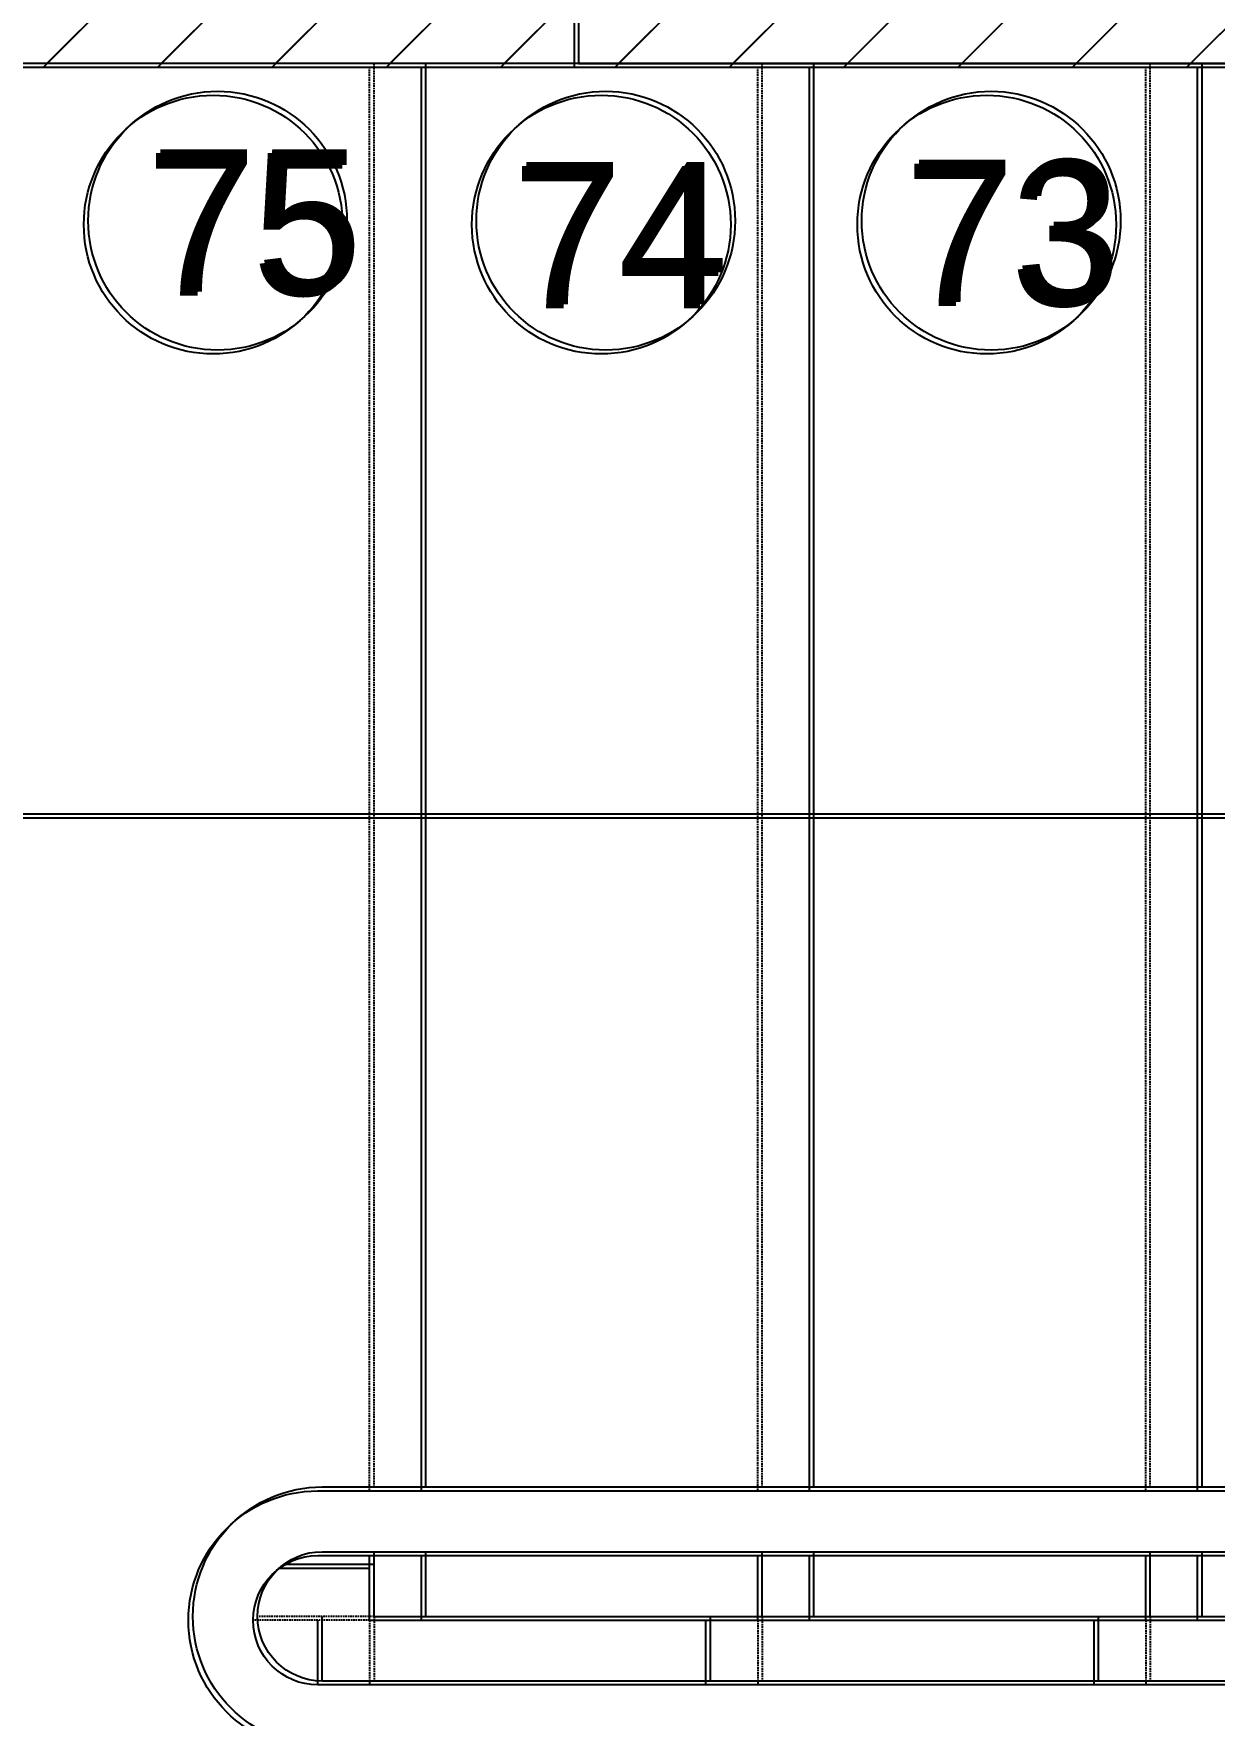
# Model space of a CAD drawing. Header units: inches. Extents: x 4821 to 127877, y 58012 to 433683.
# Drawn here: x 31148 to 32061, y 87827 to 89127 of the extents above; entities that cross this region are included whole.
import ezdxf

# ---------------------------------------------------------------- set-up
doc = ezdxf.new("R2010")
doc.units = ezdxf.units.IN
doc.header["$MEASUREMENT"] = 0
doc.linetypes.add('HIDDEN', pattern=[9.525, 6.35, -3.175])
for name, color, linetype in [('A-DETL', 1, 'Continuous'), ('A-HND', 40, 'Continuous'), ('A-STP', 11, 'Continuous'), ('A-STP-HID', 191, 'HIDDEN'), ('A-WAL-CMU', 7, 'Continuous'), ('COL FISRT$0$COL GROUND$0$Cloums$0$A-COL-HAT', 8, 'Continuous'), ('COL FISRT$0$COL GROUND$0$Cloums$0$A-COL-RFC', 210, 'Continuous')]:
    doc.layers.add(name, color=color, linetype=linetype)
doc.styles.add('Xarab', font='xarab.shx')

# ---------------------------------------------------------------- blocks, each defined once
blk = doc.blocks.new('COL FISRT')
at = {"layer": 'COL FISRT$0$COL GROUND$0$Cloums$0$A-COL-HAT'}
h = blk.add_hatch(dxfattribs=at)
h.set_pattern_fill('ANSI31', color=256, scale=500)
h.set_pattern_definition([(45, (1133291.507, -1550303.88), (-44.19417, 44.19417), [])])
h.paths.add_polyline_path([(1146277.9, -1522172), (1146277.9, -1520122), (1142477.9, -1520122), (1142477.9, -1522172), (1142177.9, -1522172), (1142177.9, -1522165.9), (1142180, -1517122), (1149727.9, -1517122), (1149727.9, -1520072), (1149427.9, -1520072), (1149427.9, -1517422), (1142480.1, -1517422), (1142477.9, -1519822), (1146577.9, -1519822), (1146577.9, -1522172)])
at = {"layer": 'COL FISRT$0$COL GROUND$0$Cloums$0$A-COL-RFC', "linetype": 'Continuous', "elevation": 0}
blk.add_lwpolyline([(1142177.9, -1522172), (1142177.9, -1517122.1), (1142471.9, -1517122), (1149727.9, -1517122), (1149727.9, -1520072), (1149427.9, -1520072), (1149427.9, -1517422), (1142477.9, -1517422), (1142477.9, -1519822), (1146577.9, -1519822), (1146577.9, -1522172), (1146277.9, -1522172), (1146277.9, -1520122), (1142477.9, -1520122), (1142477.9, -1522172), (1142177.9, -1522172)], dxfattribs=at)
blk = doc.blocks.new('FIRST SLAB EDGE')
at = {"layer": 'A-WAL-CMU'}
for p in [(1144633.6, -1721438.6), (1147867.7, -1721738.6)]:
    blk.add_line(p, (1144633.6, -1721738.6), dxfattribs=at)

msp = doc.modelspace()

# ---------------------------------------------------------------- linework, layer by layer
at = {"layer": 'A-DETL'}
for points in [[(32387.4, 88520.9), (30825.7, 88520.9), (30825.7, 87320.9), (35567.6, 87320.9)], [(32390.8, 88523.9), (30829.1, 88523.9), (30829.1, 87323.9), (35571, 87323.9)]]:
    msp.add_lwpolyline(points, dxfattribs=at)
at = {"layer": 'A-HND', "ltscale": 0.2, "elevation": 0}
for points in [[(32585.4, 88003.9), (35611, 88003.9, -1), (35611, 87803.9), (31371, 87803.9, -1), (31371, 88003.9), (32544.6, 88003.9)], [(32582, 88000.9), (35607.6, 88000.9, -1), (35607.6, 87800.9), (31367.6, 87800.9, -1), (31367.6, 88000.9), (32541.2, 88000.9)], [(32582, 87950.9), (35607.6, 87950.9, -1), (35607.6, 87850.9), (31367.6, 87850.9, -1), (31367.6, 87950.9), (32541.2, 87950.9)], [(32585.4, 87953.9), (35611, 87953.9, -1), (35611, 87853.9), (31371, 87853.9, -1), (31371, 87953.9), (32544.6, 87953.9)]]:
    msp.add_lwpolyline(points, format="xyb", dxfattribs=at)
at = {"layer": 'A-STP', "ltscale": 0.2}
for p, q in [((31367.6, 87850.9, 0), (31367.6, 87900.9, 0)), ((31371, 87853.9, 0), (31371, 87903.9, 0)), ((31407.6, 87900.9, 0), (35647.6, 87900.9, 0)), ((31411, 87903.9, 0), (35651, 87903.9, 0)), ((31667.6, 87850.9, 0), (31667.6, 87900.9, 0)), ((31671, 87853.9, 0), (31671, 87903.9, 0)), ((31967.6, 87850.9, 0), (31967.6, 87900.9, 0)), ((31971, 87853.9, 0), (31971, 87903.9, 0))]:
    msp.add_line(p, q, dxfattribs=at)
at = {"layer": 'A-STP-HID', "color": 8, "ltscale": 0.2}
for p, q in [((31407.6, 88000.9, 0), (31407.6, 89100.9, 0)), ((31411, 88003.9, 0), (31411, 89103.9, 0)), ((31707.6, 88000.9, 0), (31707.6, 89100.9, 0)), ((31711, 88003.9, 0), (31711, 89103.9, 0)), ((32007.6, 88000.9, 0), (32007.6, 89100.9, 0)), ((32011, 88003.9, 0), (32011, 89103.9, 0))]:
    msp.add_line(p, q, dxfattribs=at)
at = {"layer": 'A-STP-HID', "color": 8, "linetype": 'Continuous', "ltscale": 0.2}
for p, q in [((31447.6, 88000.9, 0), (31447.6, 89100.9, 0)), ((31451, 88003.9, 0), (31451, 89103.9, 0)), ((31747.6, 88000.9, 0), (31747.6, 89100.9, 0)), ((31751, 88003.9, 0), (31751, 89103.9, 0)), ((32047.6, 88000.9, 0), (32047.6, 89100.9, 0)), ((32051, 88003.9, 0), (32051, 89103.9, 0)), ((31407.6, 87900.9, 0), (31407.6, 87950.9, 0)), ((31411, 87903.9, 0), (31411, 87953.9, 0)), ((31447.6, 87900.9, 0), (31447.6, 87950.9, 0)), ((31451, 87903.9, 0), (31451, 87953.9, 0)), ((31707.6, 87900.9, 0), (31707.6, 87950.9, 0)), ((31711, 87903.9, 0), (31711, 87953.9, 0)), ((31747.6, 87900.9, 0), (31747.6, 87950.9, 0)), ((31751, 87903.9, 0), (31751, 87953.9, 0)), ((32007.6, 87900.9, 0), (32007.6, 87950.9, 0)), ((32011, 87903.9, 0), (32011, 87953.9, 0)), ((32047.6, 87900.9, 0), (32047.6, 87950.9, 0)), ((32051, 87903.9, 0), (32051, 87953.9, 0))]:
    msp.add_line(p, q, dxfattribs=at)
at = {"layer": 'A-STP-HID', "ltscale": 0.2}
for p, q in [((31407.6, 87900.9, 0), (31317.6, 87900.9, 0)), ((31411, 87903.9, 0), (31321, 87903.9, 0)), ((31407.6, 87900.9, 0), (31407.6, 87850.9, 0)), ((31411, 87903.9, 0), (31411, 87853.9, 0)), ((31707.6, 87900.9, 0), (31707.6, 87850.9, 0)), ((31711, 87903.9, 0), (31711, 87853.9, 0)), ((32007.6, 87900.9, 0), (32007.6, 87850.9, 0)), ((32011, 87903.9, 0), (32011, 87853.9, 0))]:
    msp.add_line(p, q, dxfattribs=at)
at = {"layer": 'A-STP-HID', "color": 8, "linetype": 'Continuous', "ltscale": 0.2, "elevation": 0}
for points in [[(31407.6, 87900.9), (31407.6, 87940.9), (31337.6, 87940.9)], [(31411, 87903.9), (31411, 87943.9), (31341, 87943.9)]]:
    msp.add_lwpolyline(points, dxfattribs=at)
at = {"layer": 'A-STP-HID', "color": 8, "linetype": 'Continuous', "ltscale": 0.2}
for centre in [(31290.1, 88982.5, 0), (31590.1, 88982.5, 0), (31888, 88982.5, 0), (31286.7, 88979.5, 0), (31586.7, 88979.5, 0), (31884.6, 88979.5, 0)]:
    msp.add_circle(centre, 100, dxfattribs=at)
at = {"layer": 'A-WAL-CMU'}
for p, q in [((36954.8, 89100.9, 0), (30004.3, 89100.9, 0)), ((36954.8, 89100.9, 0), (30004.3, 89100.9, 0)), ((36958.2, 89103.9, 0), (30007.7, 89103.9, 0)), ((36958.2, 89103.9, 0), (30007.7, 89103.9, 0))]:
    msp.add_line(p, q, dxfattribs=at)

# ---------------------------------------------------------------- block references
for name, p in [('FIRST SLAB EDGE', (-1113068, 1810839.4, 0)), ('FIRST SLAB EDGE', (-1113064.6, 1810842.4, 0)), ('COL FISRT', (-1112473.6, 1606522.9)), ('COL FISRT', (-1112470.2, 1606525.9))]:
    msp.add_blockref(name, p, dxfattribs=at)

# ---------------------------------------------------------------- texts
at = {"layer": 'A-STP-HID', "color": 8, "linetype": 'Continuous', "ltscale": 0.2, "style": 'Xarab'}
for s, p in [('75', (31234.9, 88924.7, 0)), ('75', (31238.3, 88927.6, 0)), ('74', (31521.2, 88917.8, 0)), ('73', (31821.2, 88916.6, 0)), ('73', (31824.6, 88919.6, 0)), ('74', (31517.8, 88914.8, 0))]:
    msp.add_text(s, height=110, dxfattribs=at).set_placement(p)

doc.saveas('drawing.dxf')
